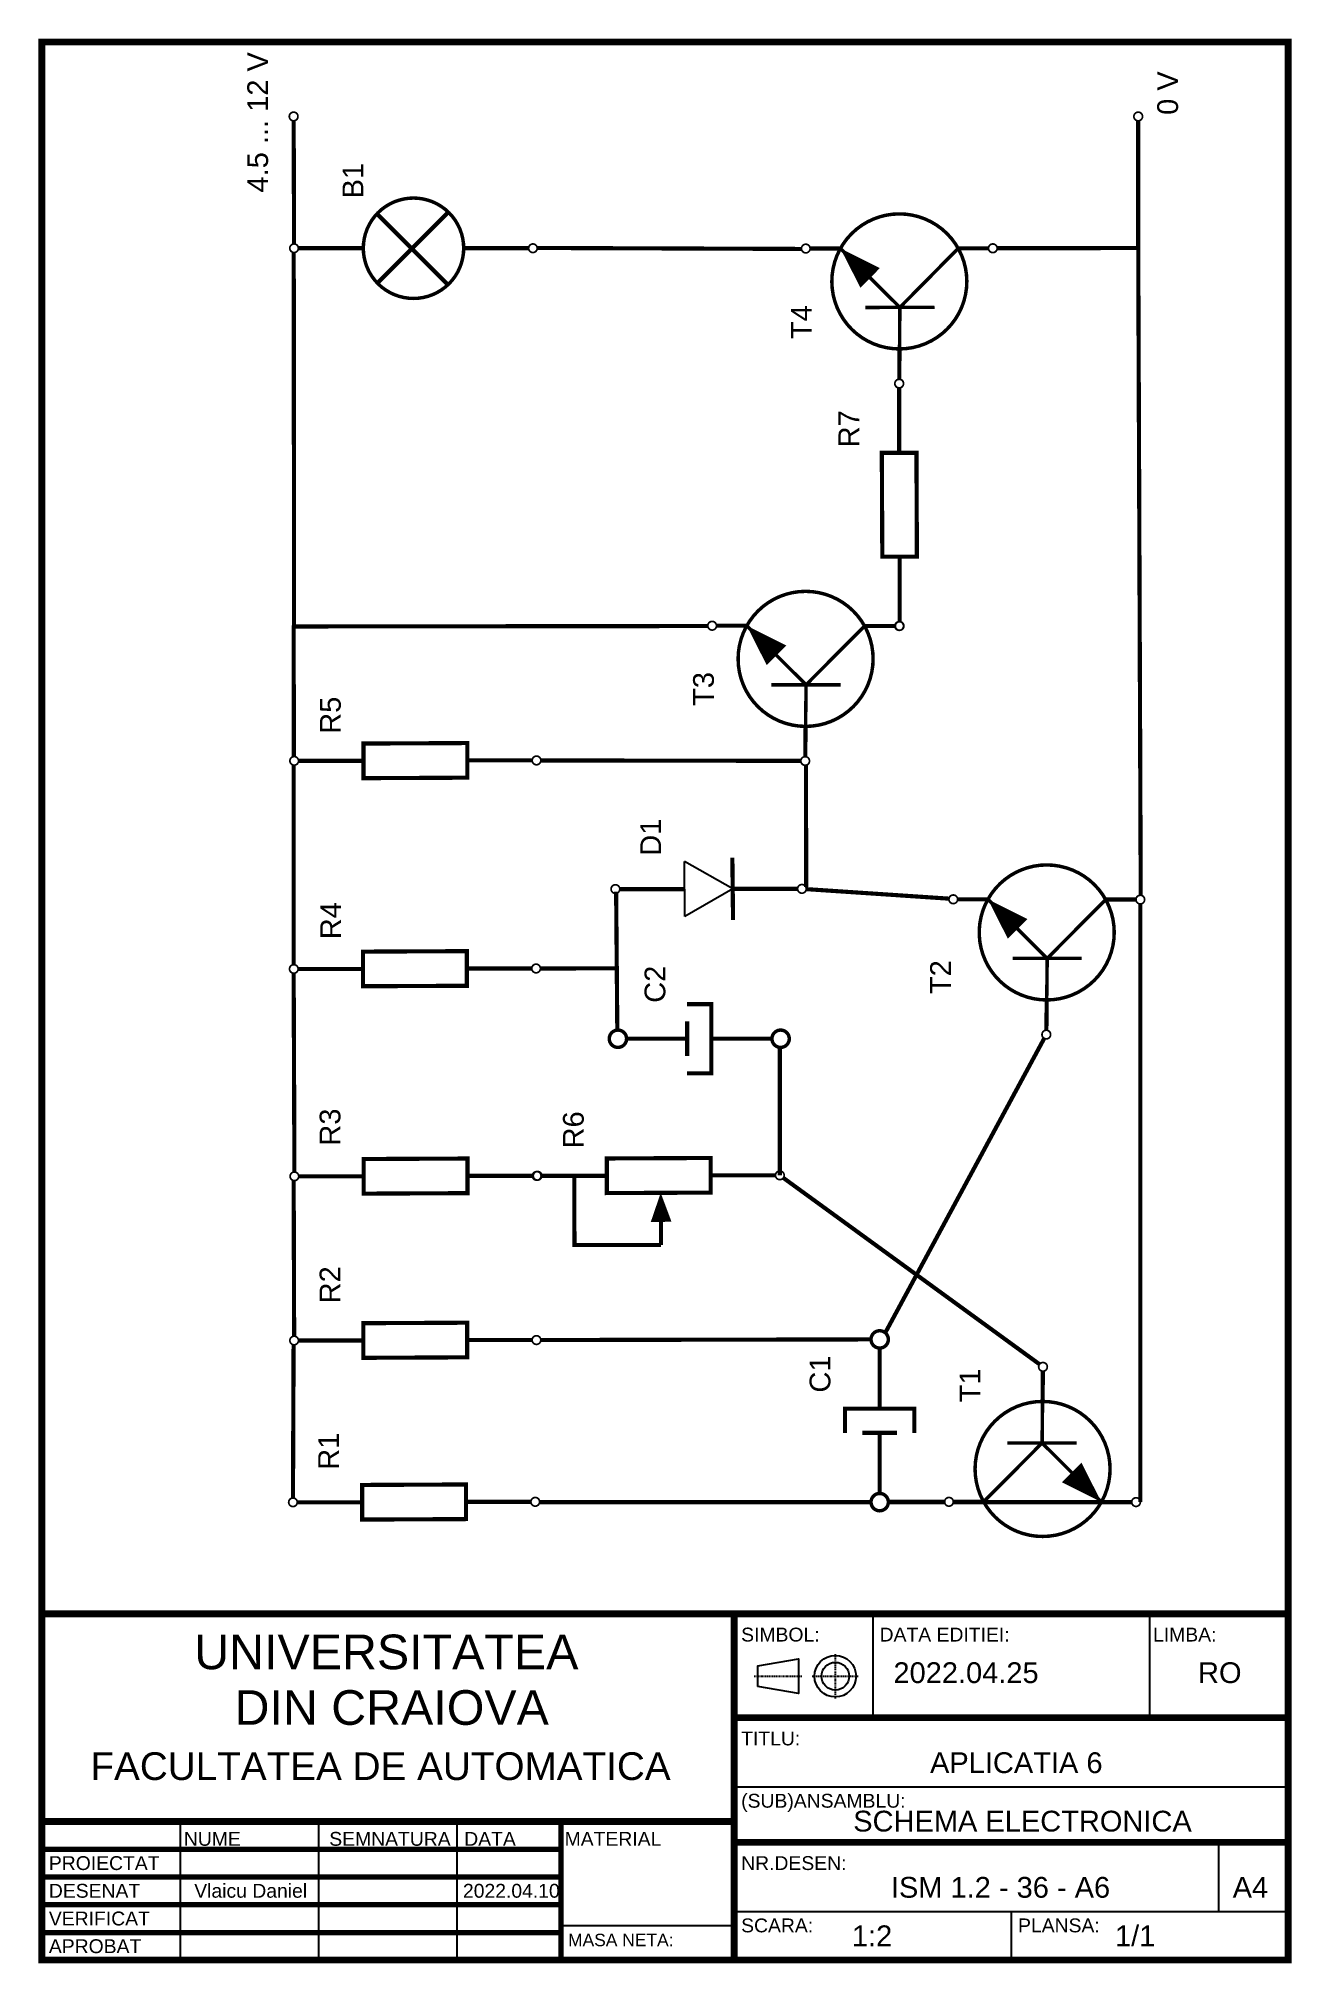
# Model space of a CAD drawing. Header units: millimetres. Extents: x 20 to 200, y 10 to 288.
import ezdxf

# ---------------------------------------------------------------- set-up
doc = ezdxf.new("R2010")
doc.units = ezdxf.units.MM
doc.header["$LTSCALE"] = 0.3
doc.linetypes.add('ACAD_ISO04W100', pattern=[30, 24, -3, 0, -3])
doc.styles.add('style1', font='arial.ttf')

# ---------------------------------------------------------------- blocks, each defined once
blk = doc.blocks.new('TRANZISTOR')
for points, const_width in [([(-9.12, 13.45, 1), (-7.87, 13.45, 1)], 0.25), ([(-13.5, -0.07, 1), (6, -0.07, 1)], 0.5), ([(10.37, -0.13, 1), (11.62, -0.13, 1)], 0.25), ([(-9.16, -13.57, 1), (-7.91, -13.57, 1)], 0.25)]:
    blk.add_lwpolyline(points, format="xyb", close=True, dxfattribs=dict(const_width=const_width))
for points, const_width in [([(-8.5, 8.45), (-8.5, 12.82)], 0.6), ([(0, 0), (-8.5, 8.45)], 0.5), ([(0, 0), (0, 5)], 0.5), ([(0, 0), (-8.54, -8.57)], 0.5), ([(6, -0.07), (0, 0)], 0.5), ([(0, 0), (0, -5)], 0.5), ([(6, -0.07), (10.37, -0.12)], 0.6), ([(-8.54, -8.57), (-8.54, -12.94)], 0.6)]:
    blk.add_lwpolyline(points, dxfattribs=dict(const_width=const_width))
blk.add_lwpolyline([(-8.54, -8.57, 0, 4, 0), (-4.27, -4.28, 4, 4, 0)], format="xyseb")
blk = doc.blocks.new('BORNA- SURSA DE ALIMENTARE')
at = {"const_width": 0.6}
for points in [[(0, 5), (3.5, 5), (3.5, -5), (0, -5)], [(0, 0), (0, 2.5)], [(-8.75, 0), (0, 0)], [(0, 0), (0, -2.5)], [(3.5, 0), (12.25, 0)]]:
    blk.add_lwpolyline(points, dxfattribs=at)
at = {"const_width": 0.5}
for points in [[(-11.25, 0, 1), (-8.75, 0, 1)], [(12.25, 0, 1), (14.75, 0, 1)]]:
    blk.add_lwpolyline(points, format="xyb", close=True, dxfattribs=at)
blk = doc.blocks.new('componente electronice')
at = {"const_width": 0.25}
for points in [[(-0.62, 10, 1), (0.62, 10, 1)], [(-0.56, -25, 1), (0.69, -25, 1)]]:
    blk.add_lwpolyline(points, format="xyb", close=True, dxfattribs=at)
at = {"const_width": 0.6}
for points in [[(0, 0), (0, 9.38)], [(-2.43, -15), (2.57, -15), (2.5, 0), (-2.5, 0), (-2.43, -15)], [(0.07, -15), (0.07, -24.37)]]:
    blk.add_lwpolyline(points, dxfattribs=at)
blk = doc.blocks.new('componente electronice 2')
at = {"const_width": 0.6}
for points in [[(0, 4.69), (0, 4.69), (-10, 4.67), (-9.99, -7.83)], [(-9.99, -7.83), (-6.55, -7.83)]]:
    blk.add_lwpolyline(points, dxfattribs=at)
blk.add_lwpolyline([(-2.47, -7.79, 0, 3, 0), (-6.66, -7.85, 3, 3, 0)], format="xyseb")
blk.add_blockref('componente electronice', (0, 0))
blk = doc.blocks.new('DIODA')
for p, q in [((-4.01, 6.92), (3.96, 6.95)), ((0, 0), (-4.01, 6.92)), ((0, 0), (3.96, 6.95))]:
    blk.add_line(p, q)
at = {"const_width": 0.25}
for points in [[(-0.65, 16.94, 1), (0.6, 16.94, 1)], [(-0.62, -10, 1), (0.63, -10, 1)]]:
    blk.add_lwpolyline(points, format="xyb", close=True, dxfattribs=at)
at = {"const_width": 0.6}
for points in [[(-0.03, 6.94), (-0.03, 16.31)], [(-4.5, -0.05), (4.5, 0.05)], [(0, 0), (0, -9.38)]]:
    blk.add_lwpolyline(points, dxfattribs=at)
blk.add_solid([(-4.01, 6.92), (3.96, 6.95), (0, 0), (-4.01, 6.92)])
blk = doc.blocks.new('componente electronice 3')
for points, const_width in [([(-0.62, 17.25, 1), (0.62, 17.25, 1)], 0.25), ([(-7.25, 0, 1), (7.25, 0, 1)], 0.5), ([(-0.62, -17.25, 1), (0.62, -17.25, 1)], 0.25)]:
    blk.add_lwpolyline(points, format="xyb", close=True, dxfattribs=dict(const_width=const_width))
at = {"const_width": 0.6}
for points in [[(0, 7.25), (0, 16.62)], [(-0.06, 0.24), (4.97, 5.27)], [(-0.06, 0.24), (-5.03, 5.22)], [(-0.06, 0.24), (-5.27, -4.97)], [(-0.06, 0.24), (5.22, -5.03)], [(0, -7.25), (0, -16.62)]]:
    blk.add_lwpolyline(points, dxfattribs=at)
blk = doc.blocks.new('simbol 2')
at = {"linetype": 'ACAD_ISO04W100', "ltscale": 0.03}
for p, q in [((-0.01, 3.34), (-0.01, -3.34)), ((-3.24, 0), (3.24, 0))]:
    blk.add_line(p, q, dxfattribs=at)
at = {"linetype": 'Continuous', "ltscale": 0.03}
for radius in [3, 2]:
    blk.add_circle((-0.01, 0.02), radius, dxfattribs=at)
blk = doc.blocks.new('simbol 1')
at = {"linetype": 'ACAD_ISO04W100', "ltscale": 0.03}
blk.add_line((-3.45, 0), (3.45, 0), dxfattribs=at)
blk.add_lwpolyline([(-2.94, -1.5), (-2.94, 1.5), (2.96, 2.5), (2.96, -2.5)], close=True)

msp = doc.modelspace()

# ---------------------------------------------------------------- linework, layer by layer
for p, q in [((140, 60), (140, 45)), ((180, 60), (180, 45)), ((120, 35), (200, 35)), ((40, 10), (40, 30)), ((60, 10), (60, 30)), ((80, 10), (80, 30)), ((190, 17), (190, 27)), ((120, 17), (200, 17)), ((160, 17), (160, 10)), ((95, 15), (120, 15))]:
    msp.add_line(p, q)
at = {"lineweight": 70}
for p, q in [((95, 10), (95, 30)), ((20, 26), (95, 26)), ((20, 22), (95, 22)), ((20, 18), (95, 18)), ((20, 14), (95, 14))]:
    msp.add_line(p, q, dxfattribs=at)
at = {"const_width": 1}
for points in [[(20, 10), (200, 10), (200, 287), (20, 287)], [(20, 60), (120, 60), (120, 10), (20, 10)], [(120, 60), (200, 60), (200, 10), (120, 10)], [(120, 45), (200, 45), (200, 27), (120, 27)], [(20, 30), (120, 30), (120, 10), (20, 10)]]:
    msp.add_lwpolyline(points, close=True, dxfattribs=at)
at = {"const_width": 0.25}
for points in [[(55.73, 276.24, 1), (56.98, 276.24, 1)], [(177.73, 276.24, 1), (178.98, 276.24, 1)]]:
    msp.add_lwpolyline(points, format="xyb", close=True, dxfattribs=at)
at = {"const_width": 0.6}
for points in [[(56.36, 275.61), (56.42, 257.83)], [(178.36, 275.61), (178.36, 257.24)], [(56.37, 256.56), (56.42, 202.52)], [(91.51, 257.25), (129.7, 257.11)], [(178.36, 257.24), (157.98, 257.21)], [(178.36, 257.24), (178.72, 163.76)], [(56.36, 202.74), (56.39, 183.73)], [(56.6, 202.59), (116.19, 202.65)], [(92.07, 183.24), (129.63, 183.18)], [(56.36, 182.56), (56.37, 153.78)], [(130.36, 182.55), (130.4, 164.95)], [(103.11, 144.29), (102.94, 164.29)], [(130.34, 164.66), (151.03, 163.28)], [(178.67, 76.13), (178.67, 162.52)], [(92.01, 153.2), (103.03, 153.21)], [(56.36, 152.51), (56.47, 123.8)], [(126.59, 123.32), (126.59, 141.8)], [(141.82, 100.59), (164.78, 143.1)], [(56.36, 122.56), (56.43, 100.1)], [(127.1, 122.95), (164.1, 96.04)], [(56.35, 98.85), (56.26, 76.73)], [(92.05, 99.54), (139.76, 99.63)], [(139.76, 76.13), (91.89, 76.13)], [(150.4, 76.17), (142.26, 76.17)], [(150.41, 76.13), (142.26, 76.13)], [(177.42, 76.13), (151.65, 76.13)]]:
    msp.add_lwpolyline(points, dxfattribs=at)
for points in [[(20, 10), (200, 10), (200, 60), (20, 60), (20, 10)], [(120, 10), (120, 60)], [(200, 45), (120, 45)], [(20, 30), (120, 30)], [(200, 27), (120, 27)]]:
    msp.add_lwpolyline(points)

# ---------------------------------------------------------------- block references
for name, p, rotation in [('componente electronice 3', (73.67, 257.21), 90.00000000000001), ('TRANZISTOR', (143.93, 248.67), 270.1669893772777), ('componente electronice', (143.89, 212.66), 180), ('TRANZISTOR', (130.38, 194.16), 270), ('componente electronice', (66.44, 183.18), 90.00000000000001), ('DIODA', (119.78, 164.69), 90.00000000000001), ('TRANZISTOR', (165.21, 154.65), 269.9999999999997), ('componente electronice', (66.38, 153.13), 90.00000000000001), ('componente electronice', (66.47, 123.18), 90.00000000000001), ('componente electronice 2', (101.59, 123.26), 90.00000000000001), ('componente electronice', (66.43, 99.47), 90.00000000000001), ('BORNA- SURSA DE ALIMENTARE', (141.01, 86.13), 90.00000000000001), ('TRANZISTOR', (164.47, 84.67), 90.00000000000001), ('componente electronice', (66.26, 76.11), 90.00000000000001), ('simbol 2', (134.62, 51), 90.00000000000001)]:
    msp.add_blockref(name, p, dxfattribs=dict(rotation=rotation))
for name, p in [('BORNA- SURSA DE ALIMENTARE', (113.2, 143.05, 4)), ('simbol 1', (126.33, 51.01))]:
    msp.add_blockref(name, p)

# ---------------------------------------------------------------- texts
at = {"style": 'style1'}
for s, p in [('4.5 ... 12 V', (52.66, 265.26)), ('0 V', (184.11, 276.47)), ('B1', (66.42, 264.41)), ('T4', (131.19, 244.09)), ('R7', (138.05, 228.46)), ('T3', (117.06, 191.12)), ('R5', (63.16, 187.09)), ('D1', (109.43, 169.48)), ('R4', (63.21, 157.42)), ('C2', (110.05, 148.24)), ('T2', (151.3, 149.5)), ('R3', (63.11, 127.61)), ('R6', (98.26, 127.21)), ('R2', (63.11, 104.83)), ('C1', (133.89, 91.95)), ('T1', (155.56, 90.54)), ('R1', (62.9, 80.8))]:
    msp.add_text(s, height=3, rotation=90, dxfattribs=at).set_placement(p)
for s, height, p in [('UNIVERSITATEA', 5, (42, 52)), ('SIMBOL:', 2, (121, 56)), ('DATA EDITIEI:', 2, (141, 56)), ('LIMBA:', 2, (180.5, 56)), ('2022.04.25', 3, (143, 50)), ('RO', 3, (187, 50)), ('   DIN CRAIOVA', 5, (42, 43.97)), ('TITLU:', 2, (121, 41)), ('FACULTATEA DE AUTOMATICA', 4, (27, 36)), ('                    APLICATIA 6', 3, (125, 37)), ('(SUB)ANSAMBLU:', 2, (121, 32)), ('SCHEMA ELECTRONICA', 3, (137.19, 28.56)), ('NUME', 2, (40.5, 26.5)), ('SEMNATURA', 2, (61.5, 26.5)), ('DATA', 2, (81, 26.5)), ('MATERIAL', 2, (95.5, 26.5)), ('PROIECTAT', 2, (21, 23)), ('NR.DESEN:', 2, (121, 23)), ('DESENAT', 2, (21, 19)), ('Vlaicu Daniel                             2022.04.10', 2, (42, 19)), ('                ISM 1.2 - 36 - A6', 3, (124, 19)), ('A4', 3, (192, 19)), ('VERIFICAT', 2, (21, 15)), ('SCARA:', 2, (121, 14)), ('1:2', 3, (137, 12)), ('PLANSA:', 2, (161, 14)), ('1/1', 3, (175, 12)), ('APROBAT', 2, (21, 11)), ('MASA NETA:', 1.8, (96, 12))]:
    msp.add_text(s, height=height, dxfattribs=at).set_placement(p)

doc.saveas('drawing.dxf')
